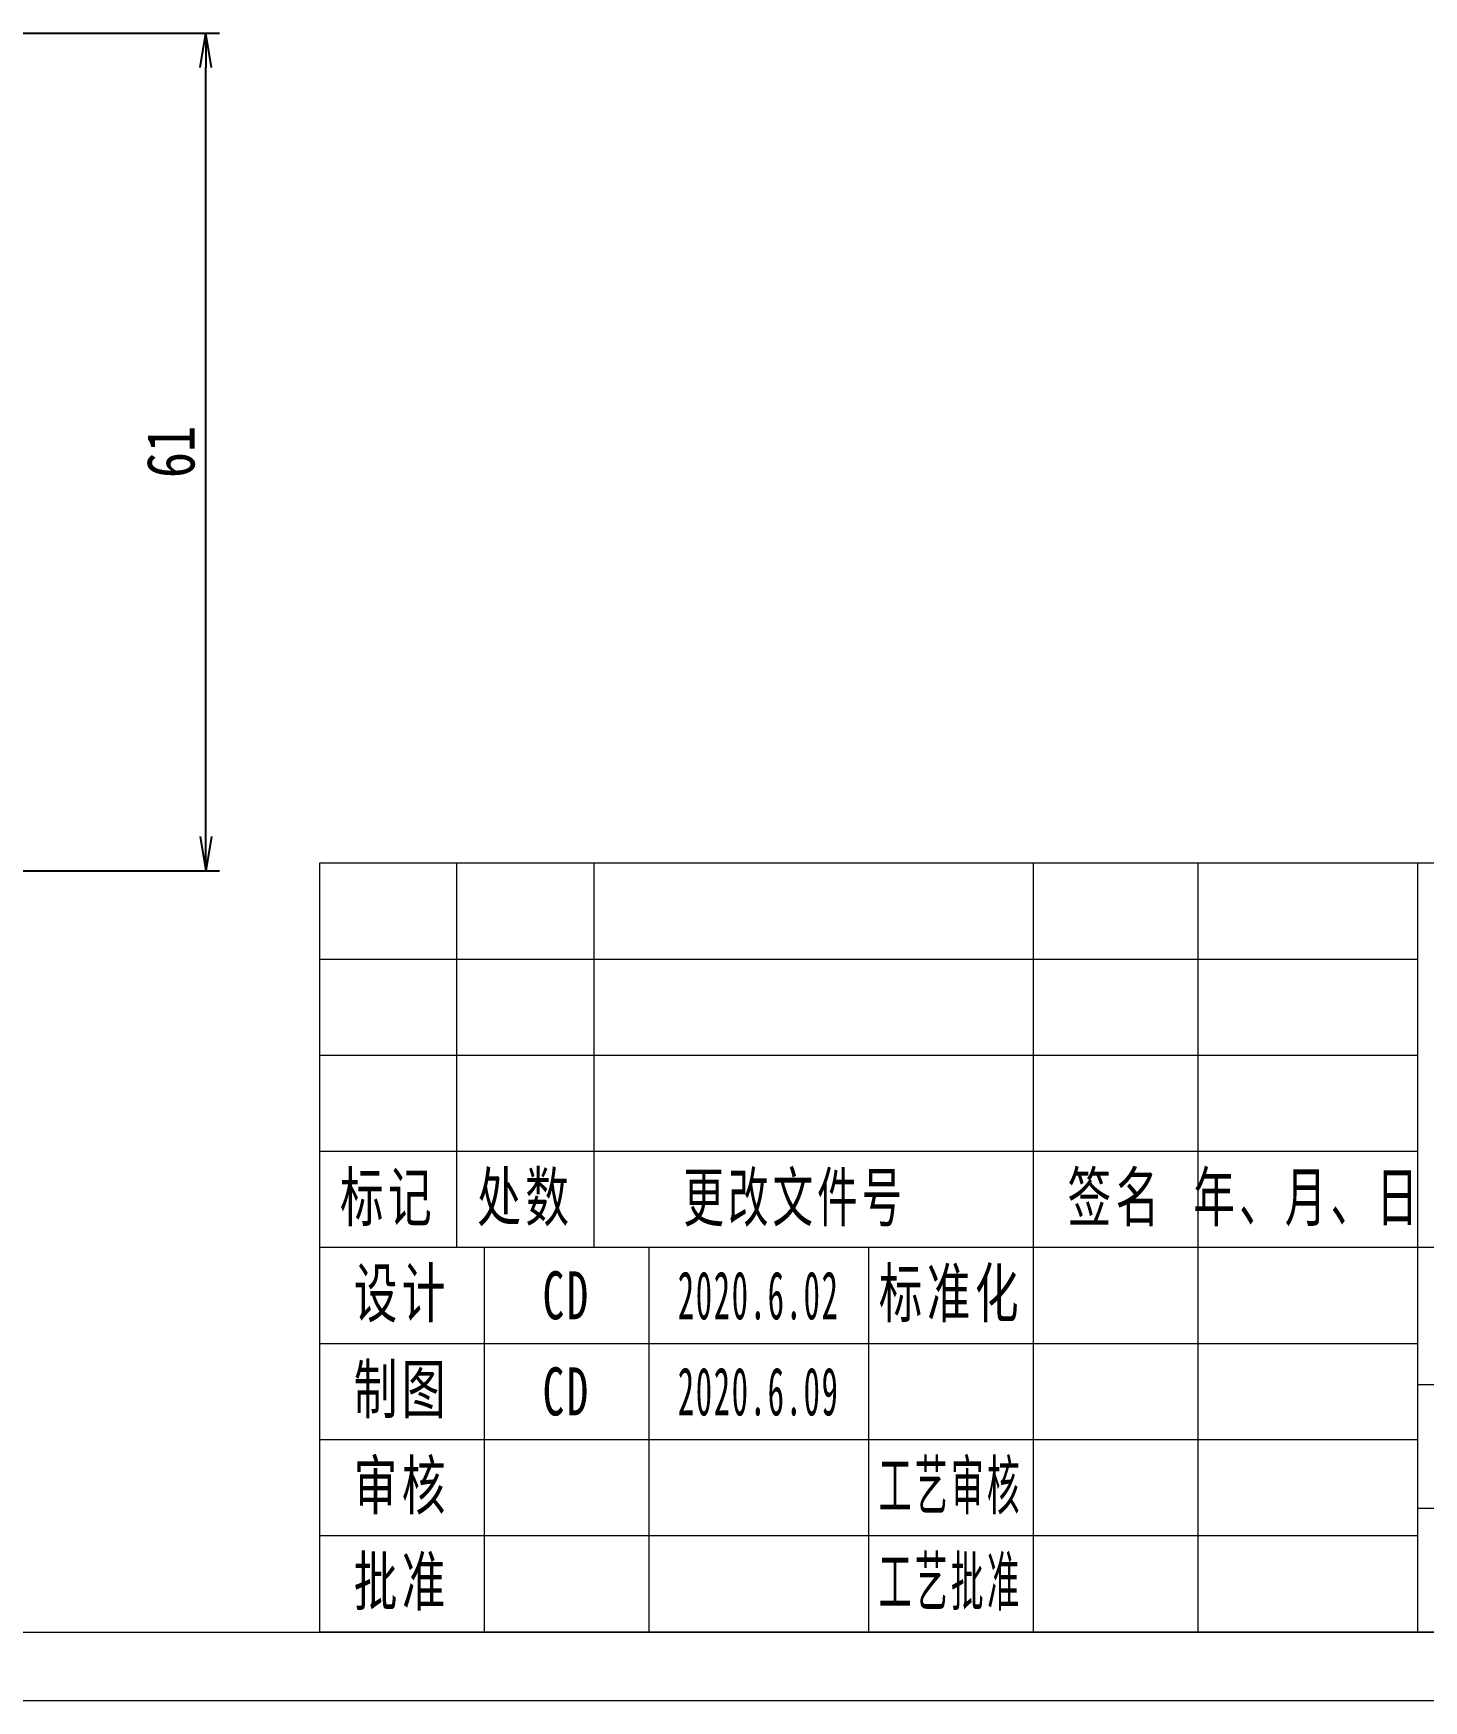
# Model space of a CAD drawing. Header units: millimetres. Extents: x -15766 to 80009, y -9701 to 15159.
# Drawn here: x -915.4 to -814.1, y 11131.7 to 11253.2 of the extents above; entities that cross this region are included whole.
import ezdxf

# ---------------------------------------------------------------- set-up
doc = ezdxf.new("R2010")
doc.units = ezdxf.units.MM
doc.layers.get('DEFPOINTS').update_dxf_attribs({"lineweight": 18})
for name, color, linetype, lineweight in [('CDRAFT0', 7, 'Continuous', 18), ('DIM', 253, 'Continuous', 20), ('title_frame', 7, 'Continuous', 18), ('尺寸线层', 3, 'Continuous', 18), ('粗实线层_1', 7, 'Continuous', 15), ('细实线层', 7, 'Continuous', 18)]:
    doc.layers.add(name, color=color, linetype=linetype, lineweight=lineweight)
doc.styles.add('DIM', font='', dxfattribs={"width": 0.8})
doc.styles.add('UserTxtStyle1', font='', dxfattribs={"width": 0.618357})
doc.styles.add('UserTxtStyle2', font='', dxfattribs={"width": 0.634692})
doc.styles.add('标准', font='', dxfattribs={"width": 0.667})
doc.styles.get('DIM').set_extended_font_data('NSimSun')
doc.styles.get('UserTxtStyle1').set_extended_font_data('宋体')
doc.styles.get('UserTxtStyle2').set_extended_font_data('宋体')
doc.styles.get('标准').set_extended_font_data('宋体')
doc.dimstyles.new('1-1$0', dxfattribs={"dimtxt": 3.5, "dimasz": 2.5, "dimexe": 1, "dimexo": 0.625, "dimgap": 0.8, "dimtad": 1, "dimdsep": 46, "dimtxsty": 'DIM', "dimblk": 'OPEN', "dimcen": 0, "dimdle": 5, "dimclrd": 256, "dimclre": 256, "dimclrt": 3, "dimazin": 3, "dimtfac": 0.5, "dimtmove": 0, "dimatfit": 3, "dimldrblk": 'OPEN', "dimfxl": 0, "dimtolj": 1, "dimarcsym": 0})

# ---------------------------------------------------------------- blocks, each defined once
blk = doc.blocks.new('*X3')
at = {"layer": 'CDRAFT0'}
blk.add_line((0, 0), (420, 0), dxfattribs=at)
at = {"layer": '粗实线层_1'}
blk.add_line((25, 5), (415, 5), dxfattribs=at)
blk = doc.blocks.new('_OPEN')
at = {"color": 0, "linetype": 'ByBlock', "lineweight": -2}
for p, q in [((-1, 0.166667), (0, 0)), ((-1, -0.166667), (0, 0)), ((0, 0), (-1, 0))]:
    blk.add_line(p, q, dxfattribs=at)
blk = doc.blocks.new('*D236')
at = {"layer": 'DEFPOINTS', "color": 0, "transparency": 16777216}
for p in [(-919.8, 11253.21), (-902.83, 11253.21), (-923.8, 11192.21)]:
    blk.add_point(p, dxfattribs=at)
at = {"layer": 'DIM', "linetype": 'Continuous', "lineweight": -2, "transparency": 16777216}
for p, q in [((-919.17, 11253.21), (-901.83, 11253.21)), ((-902.83, 11194.71), (-902.83, 11250.71)), ((-923.17, 11192.21), (-901.83, 11192.21))]:
    blk.add_line(p, q, dxfattribs=at)
at = {"layer": 'DIM', "lineweight": -2, "transparency": 16777216, "xscale": 2.5, "yscale": 2.5, "zscale": 2.5}
for p, rotation in [((-902.83, 11253.21), 90), ((-902.83, 11192.21), 270)]:
    blk.add_blockref('_OPEN', p, dxfattribs=dict(at, rotation=rotation))
at = {"layer": 'DIM', "color": 3, "transparency": 16777216, "insert": (-905.38, 11222.71), "char_height": 3.5, "attachment_point": 5, "rotation": 90, "style": 'DIM'}
blk.add_mtext('\\A1;61', dxfattribs=at)

msp = doc.modelspace()

# ---------------------------------------------------------------- linework, layer by layer
at = {"layer": '粗实线层_1'}
for p, q in [((-714.56109, 11192.74841), (-894.56109, 11192.74841)), ((-894.56109, 11192.74841), (-894.56109, 11136.74841)), ((-814.56109, 11192.74841), (-814.56109, 11136.74841)), ((-764.56109, 11164.74841), (-894.56109, 11164.74841)), ((-854.56109, 11164.74841), (-854.56109, 11136.74841)), ((-814.56109, 11157.74841), (-894.56109, 11157.74841)), ((-814.56109, 11150.74841), (-894.56109, 11150.74841)), ((-764.56109, 11145.74841), (-814.56109, 11145.74841)), ((-814.56109, 11143.74841), (-894.56109, 11143.74841)), ((-714.56109, 11136.74841), (-894.56109, 11136.74841))]:
    msp.add_line(p, q, dxfattribs=at)
at = {"layer": '细实线层'}
for p, q in [((-884.56109, 11192.74841), (-884.56109, 11164.74841)), ((-874.56109, 11192.74841), (-874.56109, 11164.74841)), ((-842.56109, 11192.74841), (-842.56109, 11136.74841)), ((-830.56109, 11192.74841), (-830.56109, 11136.74841)), ((-814.56109, 11185.74841), (-894.56109, 11185.74841)), ((-814.56109, 11178.74841), (-894.56109, 11178.74841)), ((-814.56109, 11171.74841), (-894.56109, 11171.74841)), ((-882.56109, 11164.74841), (-882.56109, 11136.74841)), ((-870.56109, 11164.74841), (-870.56109, 11136.74841)), ((-764.56109, 11154.74841), (-814.56109, 11154.74841))]:
    msp.add_line(p, q, dxfattribs=at)

# ---------------------------------------------------------------- block references
at = {"layer": 'title_frame'}
msp.add_blockref('*X3', (-1129.56109, 11131.74841), dxfattribs=at)

# ---------------------------------------------------------------- texts
at = {"layer": '尺寸线层', "char_height": 3.5, "attachment_point": 5, "line_spacing_factor": 1.15057}
for s, insert, width, style in [('\\T1.1;标记', (-889.56109, 11168.24841), 18, '标准'), ('\\T1.1;处数', (-879.56109, 11168.24841), 18, '标准'), ('\\T1.1;更改文件号', (-859.92767, 11168.22442), 30, 'UserTxtStyle1'), ('\\T1.1;签名', (-836.56109, 11168.24841), 22, '标准'), ('\\T1.1;年、月、日', (-822.56109, 11168.24841), 30, 'UserTxtStyle2'), ('\\T1.1;设计', (-888.56109, 11161.24841), 22, '标准'), ('\\T1.1;标准化', (-848.56109, 11161.24841), 22, '标准'), ('{\\T1.1;CD}', (-876.56109, 11161.24841), 22, '标准'), ('{\\W0.5;\\T1.1;2020.6.02}', (-862.56109, 11161.24841), 16, '标准'), ('\\T1.1;制图', (-888.56109, 11154.24841), 22, '标准'), ('{\\T1.1;CD}', (-876.56109, 11154.24841), 22, '标准'), ('{\\W0.5;\\T1.1;2020.6.09}', (-862.56109, 11154.24841), 16, '标准'), ('\\T1.1;审核', (-888.56109, 11147.24841), 22, '标准'), ('{\\W0.5;\\T1.1;工艺审核}', (-848.56109, 11147.24841), 22, '标准'), ('{\\T1.1;批准}', (-888.56109, 11140.24841), 22, '标准'), ('{\\W0.5;\\T1.1;工艺批准}', (-848.56109, 11140.24841), 22, '标准')]:
    msp.add_mtext(s, dxfattribs=dict(at, insert=insert, width=width, style=style))

# ---------------------------------------------------------------- dimensions: what is measured, and where the dimension line sits
at = {"layer": 'DIM'}
dim = msp.add_linear_dim(base=(-902.82851, 11253.20602), p1=(-923.7999, 11192.20602), p2=(-919.7999, 11253.20602), angle=90, dimstyle='1-1$0', dxfattribs=at)
dim.commit()
dim.dimension.update_dxf_attribs({"geometry": '*D236', "text_midpoint": (-905.37851, 11222.70602)})

doc.saveas('drawing.dxf')
